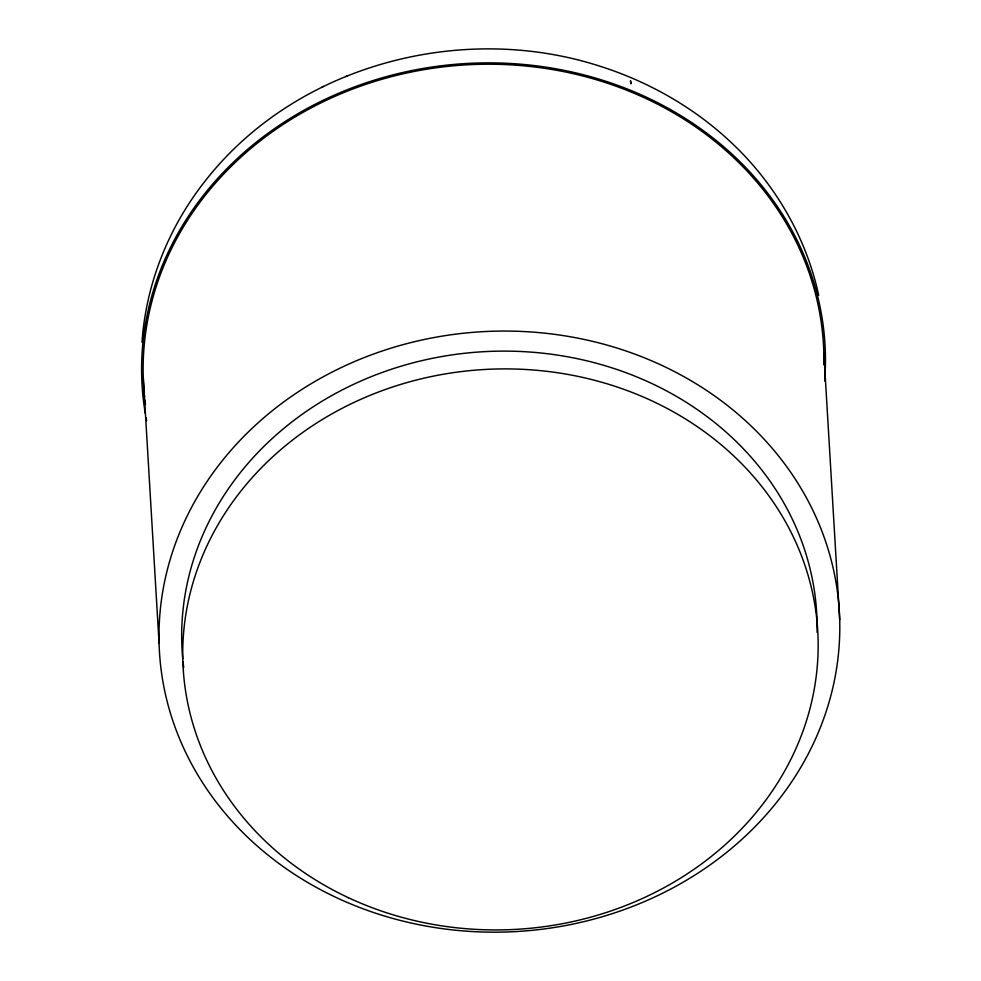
<?xml version="1.0" encoding="UTF-8"?>
<svg xmlns="http://www.w3.org/2000/svg" width="981" height="981" viewBox="0 0 981 981"><rect width="100%" height="100%" fill="white"/><g stroke="black" fill="none" stroke-linecap="round" stroke-linejoin="round"><path stroke-width="1.47" d="M142 342.283C145.936 283.901 168.695 227.285 204.833 181.436C295.857 64.403 463.302 20.773 602.42 67.027L603.891 67.468C652.034 83.422 696.927 109.48 733.518 144.71L735.64 146.733C776.78 186.93 806.603 238.91 818.694 295.281M322.05 87.051L323.522 86.402M345.827 76.432L347.053 75.893M823.844 352.939L839.699 619.808A340.542 300.407 -3.4 0 1 336.434 897.615A340.542 300.407 -3.4 0 1 322.026 377.44A340.542 300.407 -3.4 0 1 839.699 619.808M143.226 376.581L159.081 643.438M145.298 413.467A342.062 301.743 -3.4 0 1 470.144 63.311A342.062 301.743 -3.4 0 1 824.653 381.033M146.635 420.763A342.062 301.743 -3.4 0 1 146.083 417.845M144.599 397.17A340.542 300.407 -3.4 0 1 470.206 64.648A340.542 300.407 -3.4 0 1 823.905 364.748M145.47 404.491A340.542 300.407 -3.4 0 1 144.918 400.101M182.736 658.766A317.844 280.382 -3.4 0 1 489.127 351.419A317.844 280.382 -3.4 0 1 817.063 632.34M183.717 667.521A317.844 280.382 -3.4 0 1 183.03 661.697M630.525 80.785L630.869 83.667L630.525 80.785M348.353 897.676A317.844 280.382 -3.4 0 0 818.068 638.386A317.844 280.382 -3.4 0 0 334.913 412.179A317.844 280.382 -3.4 0 0 348.353 897.676"/></g></svg>
